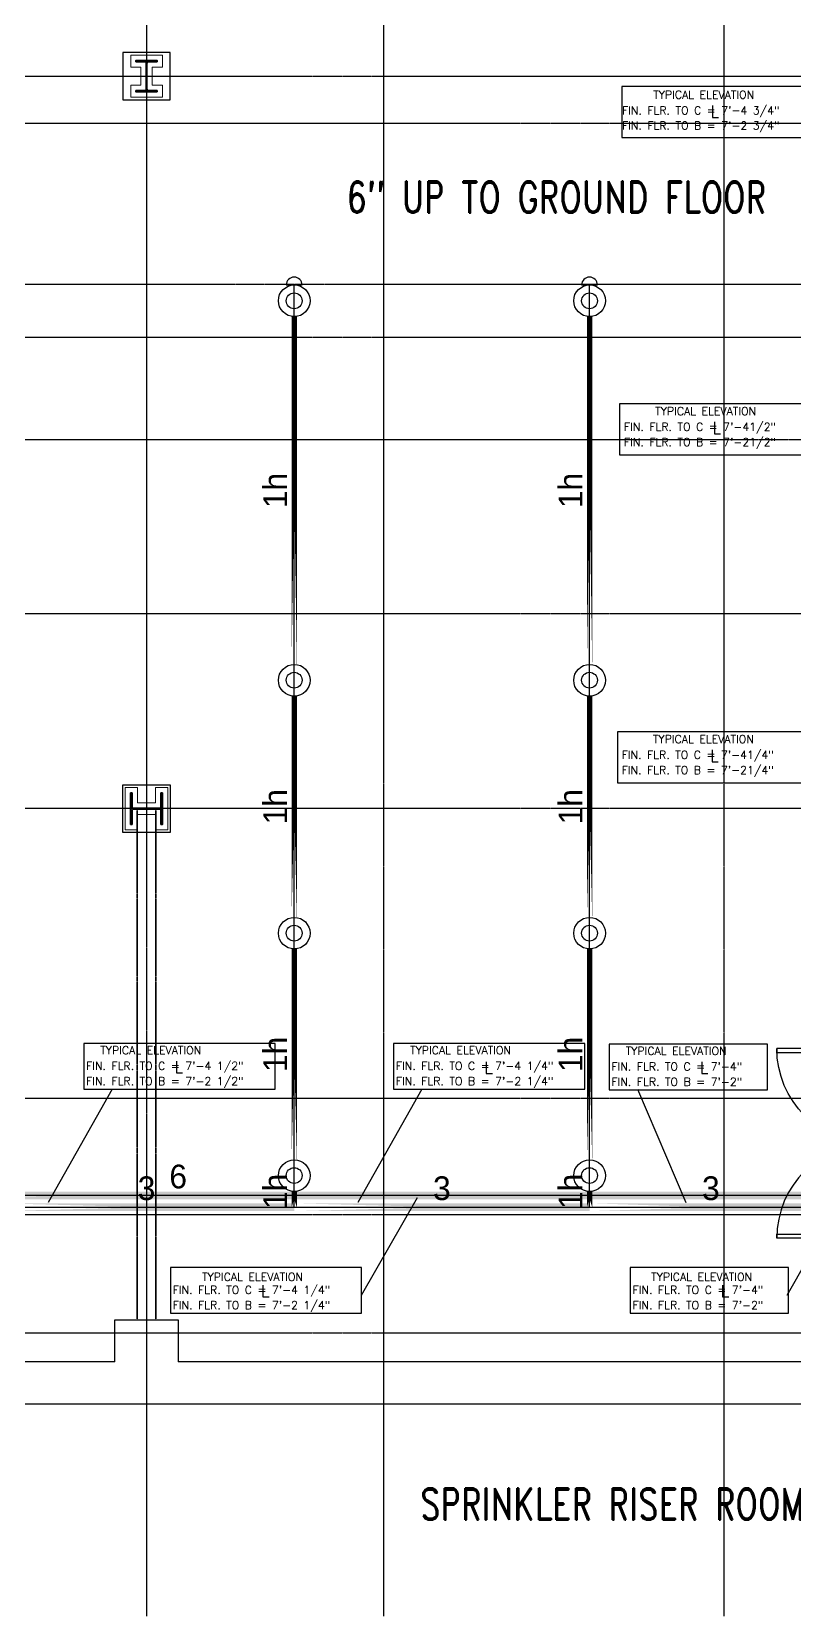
# Model space of a CAD drawing. Header units: inches. Extents: x 1442 to 5389, y 34 to 2400.
# Drawn here: x 4553 to 4842, y 491 to 1092 of the extents above; entities that cross this region are included whole.
import ezdxf
from ezdxf.enums import TextEntityAlignment as Align

# ---------------------------------------------------------------- set-up
doc = ezdxf.new("R2010")
doc.units = ezdxf.units.IN
doc.header["$MEASUREMENT"] = 0
doc.linetypes.add('CENTER2', pattern=[1.125, 0.75, -0.125, 0.125, -0.125])
doc.linetypes.add('HIDDEN2', pattern=[0.1875, 0.125, -0.0625])
for name, color, linetype, lineweight in [('A-Detl-Hatch', 1, 'Continuous', 18), ('A-Detl-Wide', 2, 'Continuous', 35), ('S-Detl-Hatch', 1, 'Continuous', 18), ('S-Detl-Wide', 3, 'Continuous', 35)]:
    doc.layers.add(name, color=color, linetype=linetype, lineweight=lineweight)
for name, color, linetype in [('A-Door', 7, 'Continuous'), ('A-Grid(SmallScale)', 11, 'CENTER2'), ('conflict', 1, 'Continuous'), ('Coordination', 1, 'Continuous'), ('details', 1, 'Continuous'), ('HEADUP', 1, 'Continuous'), ('PIPEBL', 1, 'Continuous'), ('pipemn', 1, 'Continuous'), ('PIPESPC', 1, 'Continuous'), ('S-Foundation', 7, 'Continuous'), ('S-Structural Concrete', 4, 'Continuous'), ('spk-cap', 1, 'Continuous'), ('TIDYPIPE', 1, 'Continuous')]:
    doc.layers.add(name, color=color, linetype=linetype)
doc.styles.add('PDA1', font='ROMAND', dxfattribs={"width": 0.755})
doc.styles.add('PIPE', font='PIPE.SHX')
doc.styles.add('ROMAND', font='romand', dxfattribs={"width": 0.75, "height": 1.5})

# ---------------------------------------------------------------- blocks, each defined once
blk = doc.blocks.new('*U15')
at = {"layer": 'A-Detl-Hatch'}
h = blk.add_hatch(dxfattribs=at)
h.set_pattern_fill('ANSI32', color=256, scale=6, style=0)
h.set_pattern_definition([(45, (0, -6.06), (-1.591, 1.591), []), (45, (1.0607, -6.06), (-1.591, 1.591), [])])
edge = h.paths.add_edge_path()
edge.add_line((6, -12.12), (6, -11.515))
edge.add_line((6, -11.515), (0.795, -11.515))
edge.add_arc((0.795, -10.915), 0.6, 180, 270, ccw=False)
edge.add_line((0.195, -10.915), (0.195, -1.205))
edge.add_arc((0.795, -1.205), 0.6, 90, 180, ccw=False)
edge.add_line((0.795, -0.605), (6, -0.605))
edge.add_line((6, -0.605), (6, 0))
edge.add_line((6, 0), (-6, 0))
edge.add_line((-6, 0), (-6, -0.605))
edge.add_line((-6, -0.605), (-0.795, -0.605))
edge.add_arc((-0.795, -1.205), 0.6, 0, 90, ccw=False)
edge.add_line((-0.195, -1.205), (-0.195, -10.915))
edge.add_arc((-0.795, -10.915), 0.6, 270, 360, ccw=False)
edge.add_line((-0.795, -11.515), (-6, -11.515))
edge.add_line((-6, -11.515), (-6, -12.12))
edge.add_line((-6, -12.12), (6, -12.12))
at = {"color": 0, "linetype": 'ByBlock'}
blk.add_lwpolyline([(6, -12.12), (6, -11.515), (0.795, -11.515, -0.4142136), (0.195, -10.915), (0.195, -1.205, -0.4142136), (0.795, -0.605), (6, -0.605), (6, 0), (-6, 0), (-6, -0.605), (-0.795, -0.605, -0.4142136), (-0.195, -1.205), (-0.195, -10.915, -0.4142136), (-0.795, -11.515), (-6, -11.515), (-6, -12.12)], format="xyb", close=True, dxfattribs=at)
blk = doc.blocks.new('W12X65')
at = {"layer": 'S-Detl-Hatch'}
blk.add_lwpolyline([(13860.59, -7310.28), (13860.59, -7305.67), (13854.79, -7305.67), (13854.79, -7298.76), (13860.59, -7298.76), (13860.59, -7294.16), (13844.59, -7294.16), (13844.59, -7298.76), (13850.4, -7298.76), (13850.4, -7305.67), (13844.59, -7305.67), (13844.59, -7310.28)], close=True, dxfattribs=at)
at = {"layer": 'A-Detl-Wide'}
blk.add_blockref('*U15', (13852.59, -7296.16), dxfattribs=at)
blk = doc.blocks.new('*U20')
at = {"layer": 'A-Detl-Hatch'}
h = blk.add_hatch(dxfattribs=at)
h.set_pattern_fill('ANSI32', color=256, scale=6, style=0)
h.set_pattern_definition([(45, (0, -5.97), (-1.591, 1.591), []), (45, (1.0607, -5.97), (-1.591, 1.591), [])])
edge = h.paths.add_edge_path()
edge.add_line((4.0025, -11.94), (4.0025, -11.425))
edge.add_line((4.0025, -11.425), (0.7475, -11.425))
edge.add_arc((0.7475, -10.825), 0.6, 180, 270, ccw=False)
edge.add_line((0.1475, -10.825), (0.1475, -1.115))
edge.add_arc((0.7475, -1.115), 0.6, 90, 180, ccw=False)
edge.add_line((0.7475, -0.515), (4.0025, -0.515))
edge.add_line((4.0025, -0.515), (4.0025, 0))
edge.add_line((4.0025, 0), (-4.0025, 0))
edge.add_line((-4.0025, 0), (-4.0025, -0.515))
edge.add_line((-4.0025, -0.515), (-0.7475, -0.515))
edge.add_arc((-0.7475, -1.115), 0.6, 0, 90, ccw=False)
edge.add_line((-0.1475, -1.115), (-0.1475, -10.825))
edge.add_arc((-0.7475, -10.825), 0.6, -90, 0, ccw=False)
edge.add_line((-0.7475, -11.425), (-4.0025, -11.425))
edge.add_line((-4.0025, -11.425), (-4.0025, -11.94))
edge.add_line((-4.0025, -11.94), (4.0025, -11.94))
at = {"color": 0, "linetype": 'ByBlock'}
blk.add_lwpolyline([(4.0025, -11.94), (4.0025, -11.425), (0.7475, -11.425, -0.41421356), (0.1475, -10.825), (0.1475, -1.115, -0.41421356), (0.7475, -0.515), (4.0025, -0.515), (4.0025, 0), (-4.0025, 0), (-4.0025, -0.515), (-0.7475, -0.515, -0.41421356), (-0.1475, -1.115), (-0.1475, -10.825, -0.41421356), (-0.7475, -11.425), (-4.0025, -11.425), (-4.0025, -11.94)], format="xyb", close=True, dxfattribs=at)
blk = doc.blocks.new('W12X40')
at = {"layer": 'S-Detl-Hatch'}
blk.add_lwpolyline([(14080.89, -7310.28), (14080.89, -7305.76), (14077.04, -7305.76), (14077.04, -7298.85), (14080.89, -7298.85), (14080.89, -7294.34), (14068.89, -7294.34), (14068.89, -7298.85), (14072.74, -7298.85), (14072.74, -7305.76), (14068.89, -7305.76), (14068.89, -7310.28)], close=True, dxfattribs=at)
at = {"layer": 'A-Detl-Wide'}
blk.add_blockref('*U20', (14074.89, -7296.34), dxfattribs=at)
blk = doc.blocks.new('Door 36in')
blk.add_lwpolyline([(0, 36), (1.5, 36), (1.5, 0), (0, 0)], close=True)
blk.add_arc((0, 0), 36, 0, 90)
blk = doc.blocks.new('SPRIG1')
for radius in [6, 3]:
    blk.add_circle((0, 0), radius)
blk = doc.blocks.new('CAP')
blk.add_line((0, 3), (0, -3))
blk.add_arc((0, 0), 3, 270, 90)
blk = doc.blocks.new('PIPESPC')
at = {"layer": 'PIPESPC', "style": 'PIPE', "width": 0.9}
blk.add_attdef('SIZE', text='', height=9, dxfattribs=at).set_placement((0, 4.02), align=Align.CENTER)
at = {"layer": 'PIPESPC', "style": 'PIPE', "flags": 1}
blk.add_attdef('SCHED', (25.3, 3.89), '', height=9, dxfattribs=at)

msp = doc.modelspace()

# ---------------------------------------------------------------- linework, layer by layer
at = {"layer": 'A-Grid(SmallScale)'}
for p, q in [((4596.5, 2370.32), (4596.5, 491.06)), ((4686.5, 491.06), (4686.5, 2370.32)), ((4815.5, 491.06), (4815.5, 2370.32)), ((1580.5, 1075.58), (5388.5, 1075.58)), ((5388.5, 1057.58), (1600.34, 1057.58)), ((1606.3, 996.58), (5388.5, 996.58)), ((1580.5, 976.58), (5388.5, 976.58)), ((5386.5, 937.58), (1595.31, 937.58)), ((5388.5, 871.58), (1580.5, 871.58)), ((5388.5, 797.58), (1580.5, 797.58)), ((5388.5, 687.58), (1580.5, 687.58)), ((1580.5, 643.58), (5388.5, 643.58)), ((1580.5, 598.58), (5388.5, 598.58))]:
    msp.add_line(p, q, dxfattribs=at)
at = {"layer": 'conflict'}
for points in [[(4776.75, 1052.3), (4848.54, 1052.3), (4848.54, 1071.7), (4776.75, 1071.7)], [(4775.89, 931.82), (4846.5, 931.82), (4846.5, 951.19), (4775.89, 951.19)], [(4775.05, 807.35), (4845.66, 807.35), (4845.66, 826.73), (4775.05, 826.73)], [(4572.69, 691.14), (4645.24, 691.14), (4645.24, 708.42), (4572.69, 708.42)], [(4690.16, 691.14), (4762.72, 691.14), (4762.72, 708.42), (4690.16, 708.42)], [(4771.91, 690.9), (4831.93, 690.9), (4831.93, 708.18), (4771.91, 708.18)], [(4605.54, 606.14), (4678.04, 606.14), (4678.04, 623.42), (4605.54, 623.42)], [(4779.92, 606.14), (4839.94, 606.14), (4839.94, 623.42), (4779.92, 623.42)]]:
    msp.add_lwpolyline(points, close=True, dxfattribs=at)
at = {"layer": 'Coordination'}
for p, q in [((4559.28, 648.2), (4583.6, 691.24)), ((4676.75, 648.2), (4701.07, 691.24)), ((4801.19, 647.96), (4782.81, 691)), ((4699.09, 649.87), (4677.89, 612.83)), ((4860.48, 650.19), (4839.28, 612.83))]:
    msp.add_line(p, q, dxfattribs=at)
at = {"layer": 'PIPEBL', "color": 1}
for p, q in [((4652.5, 990.32), (4652.5, 996.32)), ((4764.5, 990.32), (4764.5, 996.32)), ((4652.5, 846.32), (4652.5, 990.32)), ((4764.5, 846.32), (4764.5, 990.32)), ((4652.5, 750.32), (4652.5, 846.32)), ((4764.5, 750.32), (4764.5, 846.32)), ((4652.5, 658.32), (4652.5, 750.32)), ((4764.5, 658.32), (4764.5, 750.32)), ((4652.5, 646.32), (4652.5, 658.32)), ((4764.5, 646.32), (4764.5, 658.32))]:
    msp.add_line(p, q, dxfattribs=at)
at = {"layer": 'pipemn', "color": 5}
msp.add_line((4936.5, 650.77), (4280.5, 650.77), dxfattribs=at)
at = {"layer": 'pipemn', "color": 1}
for p, q in [((4540.5, 646.32), (4652.5, 646.32)), ((4652.5, 646.32), (4764.5, 646.32)), ((4764.5, 646.32), (4856.5, 646.32))]:
    msp.add_line(p, q, dxfattribs=at)
at = {"layer": 'S-Detl-Wide', "linetype": 'HIDDEN2'}
for p, q in [((4593, 797.39), (4593, 603.58)), ((4600, 797.39), (4600, 603.58))]:
    msp.add_line(p, q, dxfattribs=at)
at = {"layer": 'S-Foundation'}
for p, q in [((4584.5, 587.58), (4384.5, 587.58)), ((4882.5, 587.58), (4608.5, 587.58)), ((5176, 571.58), (1797, 571.58))]:
    msp.add_line(p, q, dxfattribs=at)
msp.add_lwpolyline([(4584.5, 587.58), (4584.5, 603.58), (4608.5, 603.58), (4608.5, 587.58)], dxfattribs=at)
at = {"layer": 'S-Structural Concrete'}
for points in [[(4587.5, 1066.58), (4605.5, 1066.58), (4605.5, 1084.58), (4587.5, 1084.58)], [(4587.5, 806.58), (4605.5, 806.58), (4605.5, 788.58), (4587.5, 788.58)]]:
    msp.add_lwpolyline(points, close=True, dxfattribs=at)
at = {"layer": 'TIDYPIPE', "color": 1}
for points, const_width in [([(4652.5, 852.32), (4652.5, 984.32)], 2), ([(4764.5, 852.32), (4764.5, 984.32)], 2), ([(4652.5, 756.32), (4652.5, 840.32)], 2), ([(4764.5, 756.32), (4764.5, 840.32)], 2), ([(4652.5, 664.32), (4652.5, 744.32)], 2), ([(4764.5, 664.32), (4764.5, 744.32)], 2), ([(4285, 650.77), (4938, 650.77)], 3), ([(4652.5, 646.32), (4652.5, 652.32)], 2), ([(4764.5, 646.32), (4764.5, 652.32)], 2), ([(4540.5, 646.32), (4652.5, 646.32)], 3), ([(4652.5, 646.32), (4764.5, 646.32)], 3), ([(4764.5, 646.32), (4856.5, 646.32)], 3)]:
    msp.add_lwpolyline(points, close=True, dxfattribs=dict(at, const_width=const_width))

# ---------------------------------------------------------------- block references
msp.add_blockref('W12X40', (-9478.39, 8377.89))
at = {"rotation": 90}
msp.add_blockref('W12X65', (-2705.72, -13055.01), dxfattribs=at)
at = {"layer": 'A-Door', "xscale": -1, "rotation": 90}
msp.add_blockref('Door 36in', (4871.5, 706.58), dxfattribs=at)
at = {"layer": 'A-Door', "rotation": 90}
msp.add_blockref('Door 36in', (4871.5, 634.58), dxfattribs=at)
at = {"layer": 'HEADUP'}
for p in [(4652.5, 990.32), (4764.5, 990.32), (4652.5, 846.32), (4764.5, 846.32), (4652.5, 750.32), (4764.5, 750.32), (4652.5, 658.32), (4764.5, 658.32)]:
    msp.add_blockref('SPRIG1', p, dxfattribs=at)
at = {"layer": 'PIPESPC'}
ref = msp.add_blockref('PIPESPC', (4652.5, 918.32), dxfattribs=dict(at, rotation=90))
ref.add_attrib('SIZE', '1h', dxfattribs={"color": 0, "height": 9, "rotation": 90, "style": 'PIPE'}).set_placement((4652.5, 918.32), align=Align.BOTTOM_CENTER)
ref = msp.add_blockref('PIPESPC', (4764.5, 918.32), dxfattribs=dict(at, rotation=90))
ref.add_attrib('SIZE', '1h', dxfattribs={"color": 0, "height": 9, "rotation": 90, "style": 'PIPE'}).set_placement((4764.5, 918.32), align=Align.BOTTOM_CENTER)
ref = msp.add_blockref('PIPESPC', (4652.5, 798.32), dxfattribs=dict(at, rotation=90))
ref.add_attrib('SIZE', '1h', dxfattribs={"color": 0, "height": 9, "rotation": 90, "style": 'PIPE'}).set_placement((4652.5, 798.32), align=Align.BOTTOM_CENTER)
ref = msp.add_blockref('PIPESPC', (4764.5, 798.32), dxfattribs=dict(at, rotation=90))
ref.add_attrib('SIZE', '1h', dxfattribs={"color": 0, "height": 9, "rotation": 90, "style": 'PIPE'}).set_placement((4764.5, 798.32), align=Align.BOTTOM_CENTER)
ref = msp.add_blockref('PIPESPC', (4652.5, 704.32), dxfattribs=dict(at, rotation=90))
ref.add_attrib('SIZE', '1h', dxfattribs={"color": 0, "height": 9, "rotation": 90, "style": 'PIPE'}).set_placement((4652.5, 704.32), align=Align.BOTTOM_CENTER)
ref = msp.add_blockref('PIPESPC', (4764.5, 704.32), dxfattribs=dict(at, rotation=90))
ref.add_attrib('SIZE', '1h', dxfattribs={"color": 0, "height": 9, "rotation": 90, "style": 'PIPE'}).set_placement((4764.5, 704.32), align=Align.BOTTOM_CENTER)
ref = msp.add_blockref('PIPESPC', (4608.5, 650.77), dxfattribs=at)
ref.add_attrib('SIZE', '6', dxfattribs={"color": 0, "height": 9, "style": 'PIPE'}).set_placement((4608.5, 650.77), align=Align.BOTTOM_CENTER)
ref = msp.add_blockref('PIPESPC', (4596.5, 646.32), dxfattribs=at)
ref.add_attrib('SIZE', '3', dxfattribs={"color": 0, "height": 9, "style": 'PIPE'}).set_placement((4596.5, 646.32), align=Align.BOTTOM_CENTER)
ref = msp.add_blockref('PIPESPC', (4652.5, 652.32), dxfattribs=dict(at, rotation=90))
ref.add_attrib('SIZE', '1h', dxfattribs={"color": 0, "height": 9, "rotation": 90, "style": 'PIPE'}).set_placement((4652.5, 652.32), align=Align.BOTTOM_CENTER)
ref = msp.add_blockref('PIPESPC', (4708.5, 646.32), dxfattribs=at)
ref.add_attrib('SIZE', '3', dxfattribs={"color": 0, "height": 9, "style": 'PIPE'}).set_placement((4708.5, 646.32), align=Align.BOTTOM_CENTER)
ref = msp.add_blockref('PIPESPC', (4764.5, 652.32), dxfattribs=dict(at, rotation=90))
ref.add_attrib('SIZE', '1h', dxfattribs={"color": 0, "height": 9, "rotation": 90, "style": 'PIPE'}).set_placement((4764.5, 652.32), align=Align.BOTTOM_CENTER)
ref = msp.add_blockref('PIPESPC', (4810.5, 646.32), dxfattribs=at)
ref.add_attrib('SIZE', '3', dxfattribs={"color": 0, "height": 9, "style": 'PIPE'}).set_placement((4810.5, 646.32), align=Align.BOTTOM_CENTER)
at = {"layer": 'spk-cap', "rotation": 90.00000000002773}
for p in [(4652.5, 996.32), (4764.5, 996.32)]:
    msp.add_blockref('CAP', p, dxfattribs=at)

# ---------------------------------------------------------------- texts
at = {"layer": 'Coordination', "style": 'ROMAND'}
for s, height, p in [('FIN. FLR. TO C = 7\'-4 3/4"', 3.0375, (4776.79, 1061.07)), ('TYPICAL ELEVATION', 3.0375, (4788.66, 1067.03)), ('FIN. FLR. TO B = 7\'-2 3/4"', 3.0375, (4776.79, 1055.28)), ('L', 4.5, (4810.32, 1059.94)), ('FIN. FLR. TO C = 7\'-41/2"', 3.0375, (4777.53, 940.96)), ('TYPICAL ELEVATION', 3.0375, (4789.4, 946.91)), ('L', 4.5, (4811.06, 939.83)), ('FIN. FLR. TO B = 7\'-21/2"', 3.0375, (4777.53, 935.16)), ('TYPICAL ELEVATION', 3.0375, (4788.55, 822.45)), ('FIN. FLR. TO C = 7\'-41/4"', 3.0375, (4776.68, 816.49)), ('L', 4.5, (4810.21, 815.36)), ('FIN. FLR. TO B = 7\'-21/4"', 3.0375, (4776.68, 810.7)), ('TYPICAL ELEVATION', 3.0375, (4578.98, 704.37)), ('TYPICAL ELEVATION', 3.0375, (4696.45, 704.37)), ('TYPICAL ELEVATION', 3.0375, (4778.2, 704.13)), ('FIN. FLR. TO C = 7\'-4 1/2"', 3.0375, (4573.57, 698.42)), ('L', 4.5, (4607.1, 697.29)), ('FIN. FLR. TO C = 7\'-4 1/4"', 3.0375, (4691.05, 698.42)), ('L', 4.5, (4724.58, 697.05)), ('FIN. FLR. TO C = 7\'-4"', 3.0375, (4772.79, 698.18)), ('L', 4.5, (4806.32, 697.05)), ('FIN. FLR. TO B = 7\'-2 1/2"', 3.0375, (4573.57, 692.63)), ('FIN. FLR. TO B = 7\'-2 1/4"', 3.0375, (4691.05, 692.63)), ('FIN. FLR. TO B = 7\'-2"', 3.0375, (4772.79, 692.39)), ('TYPICAL ELEVATION', 3.0375, (4617.56, 618.35)), ('TYPICAL ELEVATION', 3.0375, (4787.87, 618.35)), ('FIN. FLR. TO C = 7\'-4 1/4"', 3.0375, (4606.42, 613.42)), ('L', 4.5, (4639.86, 612.25)), ('FIN. FLR. TO C = 7\'-4"', 3.0375, (4780.8, 613.42)), ('L', 4.5, (4814.17, 612.25)), ('FIN. FLR. TO B = 7\'-2 1/4"', 3.0375, (4606.42, 607.63)), ('FIN. FLR. TO B = 7\'-2"', 3.0375, (4780.8, 607.63))]:
    msp.add_text(s, height=height, dxfattribs=at).set_placement(p)
at = {"layer": 'details', "style": 'PDA1', "width": 0.755}
msp.add_text('SPRINKLER RISER ROOM (SEE DETAIL)', height=12, dxfattribs=at).set_placement((4700.22, 527.65))
at = {"layer": 'details', "insert": (4672.28, 1023.7), "char_height": 12, "width": 266.3109, "attachment_point": 7, "style": 'PDA1'}
msp.add_mtext('6" UP TO GROUND FLOOR ', dxfattribs=at)

doc.saveas('drawing.dxf')
